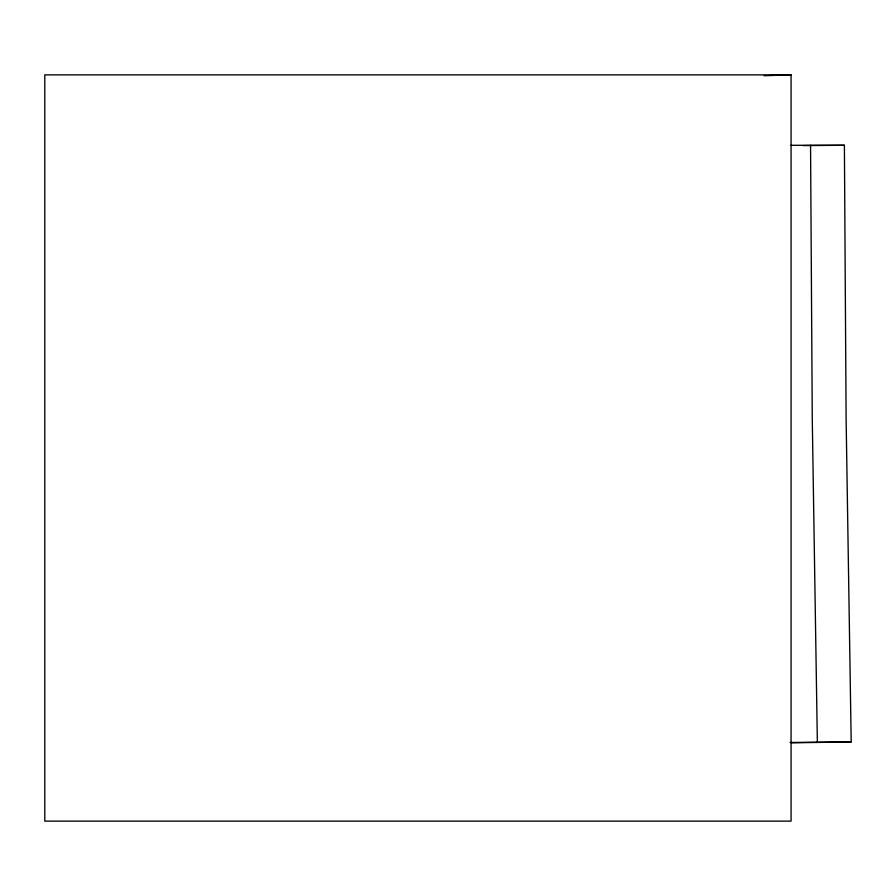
<?xml version="1.0" encoding="UTF-8"?>
<svg xmlns="http://www.w3.org/2000/svg" width="896" height="896" viewBox="0 0 896 896"><rect width="100%" height="100%" fill="white"/><g stroke="black" fill="none" stroke-linecap="round" stroke-linejoin="round"><path stroke-width="1.34" d="M764.12 75.723L791.067 74.872L791.067 821.128L44.8 821.128L44.8 74.872L791.067 74.872M803.018 145.6L844.402 145.275L846.115 418.902L851.2 741.944L791.28 742.818M790.07 742.47L851.2 741.944M790.989 145.286L844.402 145.275M817.354 741.955L812.269 418.914L810.555 145.286"/></g></svg>
